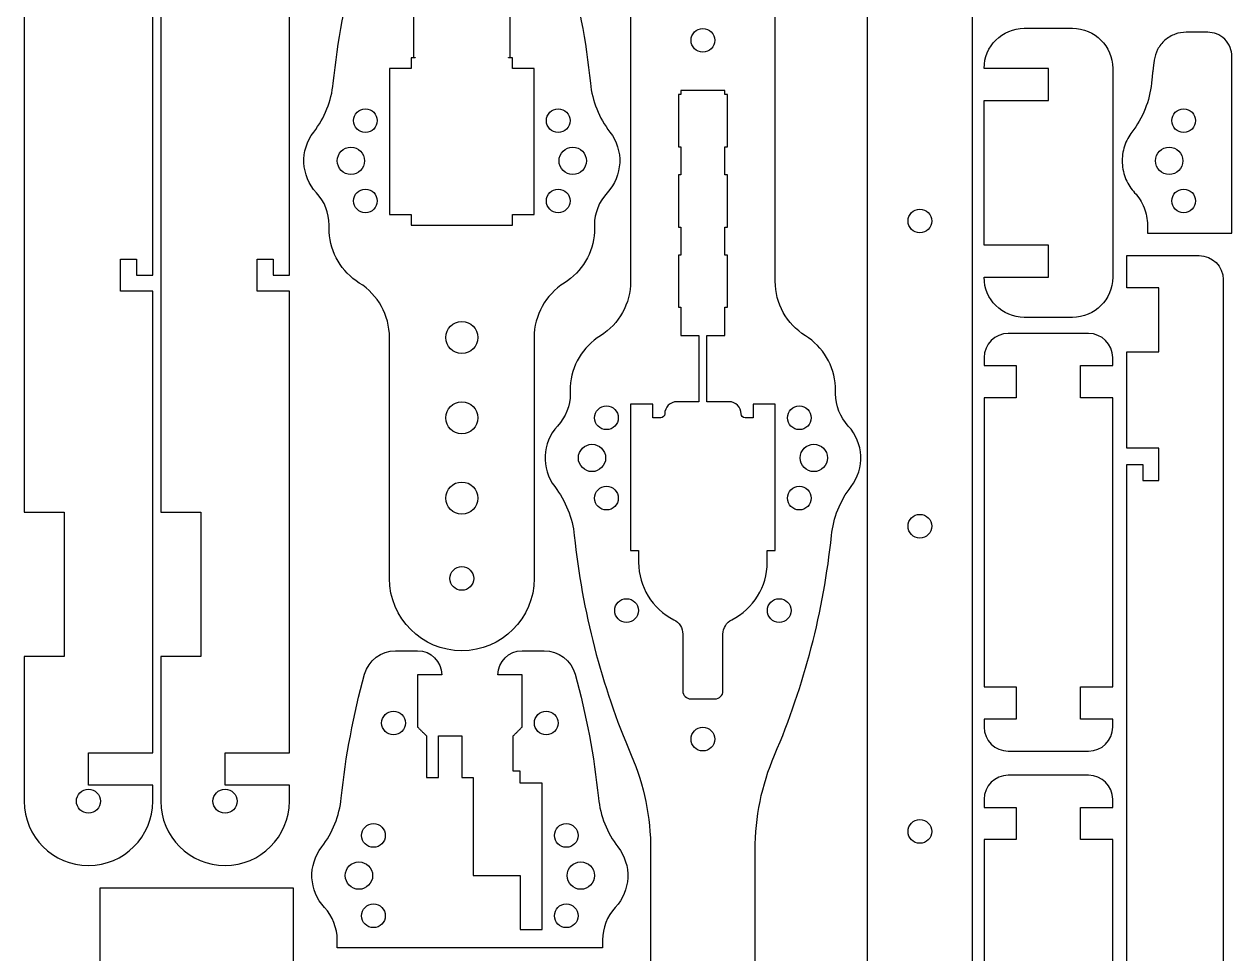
# Model space of a CAD drawing. Header units: millimetres. Extents: x 0 to 150, y -401 to 0.
# Drawn here: x 0 to 150.3, y -183.3 to -67.5 of the extents above; entities that cross this region are included whole.
import ezdxf

# ---------------------------------------------------------------- set-up
doc = ezdxf.new("R2010")
doc.units = ezdxf.units.MM
for name, color, linetype in [('path8798', 7, 'CONTINUOUS'), ('path8802', 7, 'CONTINUOUS'), ('path8806', 7, 'CONTINUOUS'), ('path8810', 7, 'CONTINUOUS'), ('path8814', 7, 'CONTINUOUS'), ('path8818', 7, 'CONTINUOUS'), ('path8822', 7, 'CONTINUOUS'), ('path8826', 7, 'CONTINUOUS'), ('path8830', 7, 'CONTINUOUS'), ('path8834', 7, 'CONTINUOUS'), ('path8846', 7, 'CONTINUOUS'), ('path8850', 7, 'CONTINUOUS'), ('path8854', 7, 'CONTINUOUS'), ('path8858', 7, 'CONTINUOUS'), ('path8862', 7, 'CONTINUOUS'), ('path8866', 7, 'CONTINUOUS'), ('path8870', 7, 'CONTINUOUS'), ('path8878', 7, 'CONTINUOUS'), ('path8898', 7, 'CONTINUOUS'), ('path8906', 7, 'CONTINUOUS'), ('path8910', 7, 'CONTINUOUS'), ('path8918', 7, 'CONTINUOUS'), ('path8922', 7, 'CONTINUOUS'), ('path8926', 7, 'CONTINUOUS'), ('path8958', 7, 'CONTINUOUS'), ('path8978', 7, 'CONTINUOUS'), ('path8986', 7, 'CONTINUOUS'), ('path9046', 7, 'CONTINUOUS'), ('path9050', 7, 'CONTINUOUS'), ('path9054', 7, 'CONTINUOUS'), ('path9058', 7, 'CONTINUOUS'), ('path9062', 7, 'CONTINUOUS'), ('path9066', 7, 'CONTINUOUS'), ('path9070', 7, 'CONTINUOUS'), ('path9074', 7, 'CONTINUOUS'), ('path9078', 7, 'CONTINUOUS'), ('path9134', 7, 'CONTINUOUS'), ('path9138', 7, 'CONTINUOUS'), ('path9142', 7, 'CONTINUOUS'), ('path9146', 7, 'CONTINUOUS'), ('path9250', 7, 'CONTINUOUS'), ('path9298', 7, 'CONTINUOUS'), ('path9302', 7, 'CONTINUOUS'), ('path9306', 7, 'CONTINUOUS'), ('path9310', 7, 'CONTINUOUS'), ('path9318', 7, 'CONTINUOUS'), ('path9334', 7, 'CONTINUOUS'), ('path9338', 7, 'CONTINUOUS'), ('path9342', 7, 'CONTINUOUS')]:
    doc.layers.add(name, color=color, linetype=linetype)

msp = doc.modelspace()

# ---------------------------------------------------------------- linework, layer by layer
at = {"layer": 'path8798'}
for points, degree in [([(48.5141, -56.55), (48.5141, -71.699)], 1), ([(60.5141, -71.699), (60.5141, -56.55)], 1), ([(38.5117, -74.8871), (39.0493, -69.6809), (40.0205, -64.5288), (41.4151, -59.4842)], 3), ([(67.6131, -59.4842), (69.0077, -64.5288), (69.9789, -69.6809), (70.5165, -74.8871)], 3), ([(48.7141, -71.75), (48.2141, -71.75)], 1), ([(48.2141, -71.75), (48.2141, -73.05)], 1), ([(48.5141, -71.699), (48.7141, -71.699)], 1), ([(48.7141, -71.699), (48.7141, -71.75)], 1), ([(60.3141, -71.75), (60.3141, -71.699)], 1), ([(60.3141, -71.699), (60.5141, -71.699)], 1), ([(60.8141, -71.75), (60.3141, -71.75)], 1), ([(60.8141, -73.05), (60.8141, -71.75)], 1), ([(48.2141, -73.05), (45.5141, -73.05)], 1), ([(45.5141, -73.05), (45.5141, -91.25)], 1), ([(63.5141, -73.05), (60.8141, -73.05)], 1), ([(63.5141, -91.25), (63.5141, -73.05)], 1), ([(36.0803, -80.9792), (37.4408, -79.2137), (38.2828, -77.1042), (38.5117, -74.8871)], 3), ([(70.5165, -74.8871), (70.7454, -77.1042), (71.5874, -79.2137), (72.9479, -80.9792)], 3), ([(36.4192, -88.522), (34.4817, -86.4269), (34.3385, -83.2396), (36.0803, -80.9792)], 3), ([(72.9479, -80.9792), (74.6897, -83.2396), (74.5465, -86.4269), (72.609, -88.522)], 3), ([(38.0141, -92.55), (38.0027, -91.0556), (37.434, -89.6192), (36.4192, -88.522)], 3), ([(72.609, -88.522), (71.5942, -89.6192), (71.0255, -91.0556), (71.0141, -92.55)], 3), ([(45.5141, -91.25), (48.2141, -91.25)], 1), ([(48.2141, -91.25), (48.2141, -92.55)], 1), ([(60.8141, -92.55), (60.8141, -91.25)], 1), ([(60.8141, -91.25), (63.5141, -91.25)], 1), ([(38.0141, -93.4241), (38.0141, -92.55)], 1), ([(48.2141, -92.55), (60.8141, -92.55)], 1), ([(71.0141, -92.55), (71.0141, -93.4241)], 1), ([(41.7581, -99.7685), (39.5527, -98.3883), (38.1562, -96.0219), (38.0141, -93.4241)], 3), ([(71.0141, -93.4241), (70.872, -96.0219), (69.4755, -98.3883), (67.2701, -99.7685)], 3), ([(45.5141, -106.55), (45.5141, -103.793), (44.0949, -101.231), (41.7581, -99.7685)], 3), ([(67.2701, -99.7685), (64.9333, -101.231), (63.5141, -103.793), (63.5141, -106.55)], 3), ([(45.5141, -136.55), (45.5141, -106.55)], 1), ([(63.5141, -106.55), (63.5141, -136.55)], 1), ([(54.5141, -145.55), (49.5436, -145.55), (45.5141, -141.521), (45.5141, -136.55)], 3), ([(63.5141, -136.55), (63.5141, -141.521), (59.4847, -145.55), (54.5141, -145.55)], 3)]:
    msp.add_open_spline(points, degree=degree, dxfattribs=at)
at = {"layer": 'path8802'}
for points in [[(52.5141, -126.55), (52.5141, -125.445), (53.4095, -124.55), (54.5141, -124.55)], [(54.5141, -124.55), (55.6187, -124.55), (56.5141, -125.445), (56.5141, -126.55)], [(54.5141, -128.55), (53.4095, -128.55), (52.5141, -127.655), (52.5141, -126.55)], [(56.5141, -126.55), (56.5141, -127.655), (55.6187, -128.55), (54.5141, -128.55)]]:
    msp.add_open_spline(points, degree=3, dxfattribs=at)
at = {"layer": 'path8806'}
for points in [[(52.5141, -106.55), (52.5141, -105.445), (53.4095, -104.55), (54.5141, -104.55)], [(54.5141, -104.55), (55.6187, -104.55), (56.5141, -105.445), (56.5141, -106.55)], [(54.5141, -108.55), (53.4095, -108.55), (52.5141, -107.655), (52.5141, -106.55)], [(56.5141, -106.55), (56.5141, -107.655), (55.6187, -108.55), (54.5141, -108.55)]]:
    msp.add_open_spline(points, degree=3, dxfattribs=at)
at = {"layer": 'path8810'}
for points in [[(52.5141, -116.55), (52.5141, -115.445), (53.4095, -114.55), (54.5141, -114.55)], [(54.5141, -114.55), (55.6187, -114.55), (56.5141, -115.445), (56.5141, -116.55)], [(54.5141, -118.55), (53.4095, -118.55), (52.5141, -117.655), (52.5141, -116.55)], [(56.5141, -116.55), (56.5141, -117.655), (55.6187, -118.55), (54.5141, -118.55)]]:
    msp.add_open_spline(points, degree=3, dxfattribs=at)
at = {"layer": 'path8814'}
for points in [[(39.0141, -84.55), (39.0141, -83.6111), (39.7752, -82.85), (40.7141, -82.85)], [(40.7141, -82.85), (41.653, -82.85), (42.4141, -83.6111), (42.4141, -84.55)], [(40.7141, -86.25), (39.7752, -86.25), (39.0141, -85.4889), (39.0141, -84.55)], [(42.4141, -84.55), (42.4141, -85.4889), (41.653, -86.25), (40.7141, -86.25)]]:
    msp.add_open_spline(points, degree=3, dxfattribs=at)
at = {"layer": 'path8818'}
for points in [[(66.6141, -84.55), (66.6141, -83.6111), (67.3752, -82.85), (68.3141, -82.85)], [(68.3141, -82.85), (69.253, -82.85), (70.0141, -83.6111), (70.0141, -84.55)], [(68.3141, -86.25), (67.3752, -86.25), (66.6141, -85.4889), (66.6141, -84.55)], [(70.0141, -84.55), (70.0141, -85.4889), (69.253, -86.25), (68.3141, -86.25)]]:
    msp.add_open_spline(points, degree=3, dxfattribs=at)
at = {"layer": 'path8822'}
for points in [[(41.0391, -79.55), (41.0391, -78.7354), (41.6995, -78.075), (42.5141, -78.075)], [(42.5141, -78.075), (43.3287, -78.075), (43.9891, -78.7354), (43.9891, -79.55)], [(42.5141, -81.025), (41.6995, -81.025), (41.0391, -80.3646), (41.0391, -79.55)], [(43.9891, -79.55), (43.9891, -80.3646), (43.3287, -81.025), (42.5141, -81.025)]]:
    msp.add_open_spline(points, degree=3, dxfattribs=at)
at = {"layer": 'path8826'}
for points in [[(65.0391, -79.55), (65.0391, -78.7354), (65.6995, -78.075), (66.5141, -78.075)], [(66.5141, -78.075), (67.3287, -78.075), (67.9891, -78.7354), (67.9891, -79.55)], [(66.5141, -81.025), (65.6995, -81.025), (65.0391, -80.3646), (65.0391, -79.55)], [(67.9891, -79.55), (67.9891, -80.3646), (67.3287, -81.025), (66.5141, -81.025)]]:
    msp.add_open_spline(points, degree=3, dxfattribs=at)
at = {"layer": 'path8830'}
for points in [[(53.0391, -136.55), (53.0391, -135.735), (53.6995, -135.075), (54.5141, -135.075)], [(54.5141, -135.075), (55.3287, -135.075), (55.9891, -135.735), (55.9891, -136.55)], [(54.5141, -138.025), (53.6995, -138.025), (53.0391, -137.365), (53.0391, -136.55)], [(55.9891, -136.55), (55.9891, -137.365), (55.3287, -138.025), (54.5141, -138.025)]]:
    msp.add_open_spline(points, degree=3, dxfattribs=at)
at = {"layer": 'path8834'}
for points in [[(65.0391, -89.55), (65.0391, -88.7354), (65.6995, -88.075), (66.5141, -88.075)], [(66.5141, -88.075), (67.3287, -88.075), (67.9891, -88.7354), (67.9891, -89.55)], [(66.5141, -91.025), (65.6995, -91.025), (65.0391, -90.3646), (65.0391, -89.55)], [(67.9891, -89.55), (67.9891, -90.3646), (67.3287, -91.025), (66.5141, -91.025)]]:
    msp.add_open_spline(points, degree=3, dxfattribs=at)
at = {"layer": 'path8846'}
for points in [[(41.0391, -89.55), (41.0391, -88.7354), (41.6995, -88.075), (42.5141, -88.075)], [(42.5141, -88.075), (43.3287, -88.075), (43.9891, -88.7354), (43.9891, -89.55)], [(42.5141, -91.025), (41.6995, -91.025), (41.0391, -90.3646), (41.0391, -89.55)], [(43.9891, -89.55), (43.9891, -90.3646), (43.3287, -91.025), (42.5141, -91.025)]]:
    msp.add_open_spline(points, degree=3, dxfattribs=at)
at = {"layer": 'path8850'}
for points, degree in [([(75.5141, -11.55), (75.5141, -99.55)], 1), ([(93.5141, -99.55), (93.5141, -11.55)], 1), ([(75.5141, -99.55), (75.5141, -102.307), (74.0949, -104.869), (71.7581, -106.332)], 3), ([(97.2701, -106.332), (94.9333, -104.869), (93.5141, -102.307), (93.5141, -99.55)], 3), ([(71.7581, -106.332), (69.5527, -107.712), (68.1562, -110.078), (68.0141, -112.676)], 3), ([(101.014, -112.676), (100.872, -110.078), (99.4755, -107.712), (97.2701, -106.332)], 3), ([(68.0141, -112.676), (68.0141, -113.55)], 1), ([(101.014, -113.55), (101.014, -112.676)], 1), ([(68.0141, -113.55), (68.0027, -115.044), (67.434, -116.481), (66.4192, -117.578)], 3), ([(102.609, -117.578), (101.594, -116.481), (101.026, -115.044), (101.014, -113.55)], 3), ([(66.4192, -117.578), (64.4817, -119.673), (64.3385, -122.86), (66.0803, -125.121)], 3), ([(102.948, -125.121), (104.69, -122.86), (104.547, -119.673), (102.609, -117.578)], 3), ([(66.0803, -125.121), (67.4408, -126.886), (68.2828, -128.996), (68.5117, -131.213)], 3), ([(100.517, -131.213), (100.745, -128.996), (101.587, -126.886), (102.948, -125.121)], 3), ([(68.5117, -131.213), (69.4842, -140.63), (71.8725, -149.846), (75.5961, -158.55)], 3), ([(93.4321, -158.55), (97.1557, -149.846), (99.544, -140.63), (100.517, -131.213)], 3), ([(75.5961, -158.55), (77.1915, -162.279), (78.0141, -166.293), (78.0141, -170.35)], 3), ([(91.0141, -170.35), (91.0141, -166.293), (91.8367, -162.279), (93.4321, -158.55)], 3), ([(78.0141, -170.35), (78.0141, -396.075)], 1), ([(91.0141, -396.075), (91.0141, -170.35)], 1)]:
    msp.add_open_spline(points, degree=degree, dxfattribs=at)
at = {"layer": 'path8854'}
for points, degree in [([(81.7641, -76.305), (81.4641, -76.305)], 1), ([(81.4641, -76.305), (81.4641, -82.795)], 1), ([(87.2641, -75.795), (81.7641, -75.795)], 1), ([(81.7641, -75.795), (81.7641, -76.305)], 1), ([(87.2641, -76.295), (87.2641, -75.795)], 1), ([(87.5641, -76.295), (87.2641, -76.295)], 1), ([(87.5641, -82.795), (87.5641, -76.295)], 1), ([(81.4641, -82.795), (81.7641, -82.795)], 1), ([(81.7641, -82.795), (81.7641, -85.795)], 1), ([(87.2641, -85.795), (87.2641, -82.795)], 1), ([(87.2641, -82.795), (87.5641, -82.795)], 1), ([(81.7641, -86.305), (81.4641, -86.305)], 1), ([(81.4641, -86.305), (81.4641, -92.795)], 1), ([(81.7641, -85.795), (81.7641, -86.295)], 1), ([(81.7641, -86.295), (81.7641, -86.305)], 1), ([(87.2641, -86.295), (87.2641, -85.795)], 1), ([(87.5641, -86.295), (87.2641, -86.295)], 1), ([(87.5641, -92.795), (87.5641, -86.295)], 1), ([(81.4641, -92.795), (81.7641, -92.795)], 1), ([(81.7641, -92.795), (81.7641, -95.795)], 1), ([(87.2641, -95.795), (87.2641, -92.795)], 1), ([(87.2641, -92.795), (87.5641, -92.795)], 1), ([(81.7641, -95.795), (81.7641, -96.295)], 1), ([(87.2641, -96.295), (87.2641, -95.795)], 1), ([(81.7641, -96.305), (81.4641, -96.305)], 1), ([(81.4641, -96.305), (81.4641, -102.795)], 1), ([(81.7641, -96.295), (81.7641, -96.305)], 1), ([(87.5641, -96.295), (87.2641, -96.295)], 1), ([(87.5641, -102.795), (87.5641, -96.295)], 1), ([(81.4641, -102.795), (81.7641, -102.795)], 1), ([(81.7641, -102.795), (81.7641, -106.295)], 1), ([(87.2641, -106.295), (87.2641, -102.795)], 1), ([(87.2641, -102.795), (87.5641, -102.795)], 1), ([(81.7641, -106.295), (84.0141, -106.295)], 1), ([(84.0141, -106.295), (84.0141, -114.55)], 1), ([(85.0141, -114.55), (85.0141, -106.295)], 1), ([(85.0141, -106.295), (87.2641, -106.295)], 1), ([(78.2641, -114.85), (75.5141, -114.85)], 1), ([(75.5141, -114.85), (75.5141, -133.05)], 1), ([(78.2641, -116.55), (78.2641, -114.85)], 1), ([(81.2641, -114.55), (80.4357, -114.55), (79.7641, -115.222), (79.7641, -116.05)], 3), ([(84.0141, -114.55), (81.2641, -114.55)], 1), ([(87.7641, -114.55), (85.0141, -114.55)], 1), ([(89.2641, -116.05), (89.2641, -115.222), (88.5925, -114.55), (87.7641, -114.55)], 3), ([(93.5141, -114.85), (90.7641, -114.85)], 1), ([(90.7641, -114.85), (90.7641, -116.55)], 1), ([(93.5141, -133.05), (93.5141, -114.85)], 1), ([(79.2641, -116.55), (78.2641, -116.55)], 1), ([(79.7641, -116.05), (79.7641, -116.326), (79.5403, -116.55), (79.2641, -116.55)], 3), ([(89.7641, -116.55), (89.488, -116.55), (89.2641, -116.326), (89.2641, -116.05)], 3), ([(90.7641, -116.55), (89.7641, -116.55)], 1), ([(75.5141, -133.05), (76.5141, -133.05)], 1), ([(76.5141, -133.05), (76.5141, -134.55)], 1), ([(92.5141, -134.55), (92.5141, -133.05)], 1), ([(92.5141, -133.05), (93.5141, -133.05)], 1), ([(76.5141, -134.55), (76.5141, -137.571), (78.2161, -140.335), (80.9141, -141.694)], 3), ([(88.1141, -141.694), (90.8121, -140.335), (92.5141, -137.571), (92.5141, -134.55)], 3), ([(80.9141, -141.694), (81.5886, -142.034), (82.0141, -142.725), (82.0141, -143.48)], 3), ([(87.0141, -143.48), (87.0141, -142.725), (87.4396, -142.034), (88.1141, -141.694)], 3), ([(82.0141, -143.48), (82.0141, -150.55)], 1), ([(87.0141, -150.55), (87.0141, -143.48)], 1), ([(82.0141, -150.55), (82.0141, -151.102), (82.4618, -151.55), (83.0141, -151.55)], 3), ([(83.0141, -151.55), (86.0141, -151.55)], 1), ([(86.0141, -151.55), (86.5664, -151.55), (87.0141, -151.102), (87.0141, -150.55)], 3)]:
    msp.add_open_spline(points, degree=degree, dxfattribs=at)
at = {"layer": 'path8858'}
for points in [[(69.0141, -121.55), (69.0141, -120.611), (69.7752, -119.85), (70.7141, -119.85)], [(70.7141, -119.85), (71.653, -119.85), (72.4141, -120.611), (72.4141, -121.55)], [(70.7141, -123.25), (69.7752, -123.25), (69.0141, -122.489), (69.0141, -121.55)], [(72.4141, -121.55), (72.4141, -122.489), (71.653, -123.25), (70.7141, -123.25)]]:
    msp.add_open_spline(points, degree=3, dxfattribs=at)
at = {"layer": 'path8862'}
for points in [[(96.6141, -121.55), (96.6141, -120.611), (97.3752, -119.85), (98.3141, -119.85)], [(98.3141, -119.85), (99.253, -119.85), (100.014, -120.611), (100.014, -121.55)], [(98.3141, -123.25), (97.3752, -123.25), (96.6141, -122.489), (96.6141, -121.55)], [(100.014, -121.55), (100.014, -122.489), (99.253, -123.25), (98.3141, -123.25)]]:
    msp.add_open_spline(points, degree=3, dxfattribs=at)
at = {"layer": 'path8866'}
for points in [[(71.0391, -126.55), (71.0391, -125.735), (71.6995, -125.075), (72.5141, -125.075)], [(72.5141, -125.075), (73.3287, -125.075), (73.9891, -125.735), (73.9891, -126.55)], [(72.5141, -128.025), (71.6995, -128.025), (71.0391, -127.365), (71.0391, -126.55)], [(73.9891, -126.55), (73.9891, -127.365), (73.3287, -128.025), (72.5141, -128.025)]]:
    msp.add_open_spline(points, degree=3, dxfattribs=at)
at = {"layer": 'path8870'}
for points in [[(95.0391, -126.55), (95.0391, -125.735), (95.6995, -125.075), (96.5141, -125.075)], [(96.5141, -125.075), (97.3287, -125.075), (97.9891, -125.735), (97.9891, -126.55)], [(96.5141, -128.025), (95.6995, -128.025), (95.0391, -127.365), (95.0391, -126.55)], [(97.9891, -126.55), (97.9891, -127.365), (97.3287, -128.025), (96.5141, -128.025)]]:
    msp.add_open_spline(points, degree=3, dxfattribs=at)
at = {"layer": 'path8878'}
for points in [[(83.0391, -156.55), (83.0391, -155.735), (83.6995, -155.075), (84.5141, -155.075)], [(84.5141, -155.075), (85.3287, -155.075), (85.9891, -155.735), (85.9891, -156.55)], [(84.5141, -158.025), (83.6995, -158.025), (83.0391, -157.365), (83.0391, -156.55)], [(85.9891, -156.55), (85.9891, -157.365), (85.3287, -158.025), (84.5141, -158.025)]]:
    msp.add_open_spline(points, degree=3, dxfattribs=at)
at = {"layer": 'path8898'}
for points in [[(83.0391, -69.55), (83.0391, -68.735), (83.6995, -68.075), (84.5141, -68.075)], [(84.5141, -68.075), (85.3287, -68.075), (85.9891, -68.735), (85.9891, -69.55)], [(84.5141, -71.025), (83.6995, -71.025), (83.0391, -70.365), (83.0391, -69.55)], [(85.9891, -69.55), (85.9891, -70.365), (85.3287, -71.025), (84.5141, -71.025)]]:
    msp.add_open_spline(points, degree=3, dxfattribs=at)
at = {"layer": 'path8906'}
for points in [[(73.5391, -140.55), (73.5391, -139.735), (74.1995, -139.075), (75.0141, -139.075)], [(75.0141, -139.075), (75.8287, -139.075), (76.4891, -139.735), (76.4891, -140.55)], [(75.0141, -142.025), (74.1995, -142.025), (73.5391, -141.365), (73.5391, -140.55)], [(76.4891, -140.55), (76.4891, -141.365), (75.8287, -142.025), (75.0141, -142.025)]]:
    msp.add_open_spline(points, degree=3, dxfattribs=at)
at = {"layer": 'path8910'}
for points in [[(95.0391, -116.55), (95.0391, -115.735), (95.6995, -115.075), (96.5141, -115.075)], [(96.5141, -115.075), (97.3287, -115.075), (97.9891, -115.735), (97.9891, -116.55)], [(96.5141, -118.025), (95.6995, -118.025), (95.0391, -117.365), (95.0391, -116.55)], [(97.9891, -116.55), (97.9891, -117.365), (97.3287, -118.025), (96.5141, -118.025)]]:
    msp.add_open_spline(points, degree=3, dxfattribs=at)
at = {"layer": 'path8918'}
for points in [[(92.5391, -140.55), (92.5391, -139.735), (93.1995, -139.075), (94.0141, -139.075)], [(94.0141, -139.075), (94.8287, -139.075), (95.4891, -139.735), (95.4891, -140.55)], [(94.0141, -142.025), (93.1995, -142.025), (92.5391, -141.365), (92.5391, -140.55)], [(95.4891, -140.55), (95.4891, -141.365), (94.8287, -142.025), (94.0141, -142.025)]]:
    msp.add_open_spline(points, degree=3, dxfattribs=at)
at = {"layer": 'path8922'}
for points in [[(71.0391, -116.55), (71.0391, -115.735), (71.6995, -115.075), (72.5141, -115.075)], [(72.5141, -115.075), (73.3287, -115.075), (73.9891, -115.735), (73.9891, -116.55)], [(72.5141, -118.025), (71.6995, -118.025), (71.0391, -117.365), (71.0391, -116.55)], [(73.9891, -116.55), (73.9891, -117.365), (73.3287, -118.025), (72.5141, -118.025)]]:
    msp.add_open_spline(points, degree=3, dxfattribs=at)
at = {"layer": 'path8926'}
for points in [[(105.014, -230.25), (105.014, -34.49)], [(118.014, -34.49), (118.014, -230.25)]]:
    msp.add_open_spline(points, degree=1, dxfattribs=at)
at = {"layer": 'path8958'}
for points in [[(110.039, -92.05), (110.039, -91.235), (110.699, -90.575), (111.514, -90.575)], [(111.514, -90.575), (112.329, -90.575), (112.989, -91.235), (112.989, -92.05)], [(111.514, -93.525), (110.699, -93.525), (110.039, -92.865), (110.039, -92.05)], [(112.989, -92.05), (112.989, -92.865), (112.329, -93.525), (111.514, -93.525)]]:
    msp.add_open_spline(points, degree=3, dxfattribs=at)
at = {"layer": 'path8978'}
for points in [[(110.039, -168.05), (110.039, -167.235), (110.699, -166.575), (111.514, -166.575)], [(111.514, -166.575), (112.329, -166.575), (112.989, -167.235), (112.989, -168.05)], [(111.514, -169.525), (110.699, -169.525), (110.039, -168.865), (110.039, -168.05)], [(112.989, -168.05), (112.989, -168.865), (112.329, -169.525), (111.514, -169.525)]]:
    msp.add_open_spline(points, degree=3, dxfattribs=at)
at = {"layer": 'path8986'}
for points in [[(110.039, -130.05), (110.039, -129.235), (110.699, -128.575), (111.514, -128.575)], [(111.514, -128.575), (112.329, -128.575), (112.989, -129.235), (112.989, -130.05)], [(111.514, -131.525), (110.699, -131.525), (110.039, -130.865), (110.039, -130.05)], [(112.989, -130.05), (112.989, -130.865), (112.329, -131.525), (111.514, -131.525)]]:
    msp.add_open_spline(points, degree=3, dxfattribs=at)
at = {"layer": 'path9046'}
for points, degree in [([(42.4151, -148.484), (42.8943, -146.751), (44.4718, -145.55), (46.2705, -145.55)], 3), ([(46.2705, -145.55), (49.0141, -145.55)], 1), ([(49.0141, -145.55), (50.671, -145.55), (52.0141, -146.893), (52.0141, -148.55)], 3), ([(59.0141, -148.55), (59.0141, -146.893), (60.3573, -145.55), (62.0141, -145.55)], 3), ([(62.0141, -145.55), (64.7577, -145.55)], 1), ([(64.7577, -145.55), (66.5564, -145.55), (68.1339, -146.751), (68.6131, -148.484)], 3), ([(39.5117, -163.887), (40.0493, -158.681), (41.0205, -153.529), (42.4151, -148.484)], 3), ([(52.0141, -148.55), (49.0141, -148.55)], 1), ([(49.0141, -148.55), (49.0141, -155.05)], 1), ([(62.0141, -148.55), (59.0141, -148.55)], 1), ([(62.0141, -155.05), (62.0141, -148.55)], 1), ([(68.6131, -148.484), (70.0077, -153.529), (70.9789, -158.681), (71.5165, -163.887)], 3), ([(49.0141, -155.05), (50.1141, -156.15)], 1), ([(50.1141, -156.15), (50.1141, -161.35)], 1), ([(51.6141, -161.35), (51.6141, -156.15)], 1), ([(51.6141, -156.15), (54.5141, -156.15)], 1), ([(54.5141, -156.15), (54.5141, -161.35)], 1), ([(60.9141, -156.15), (62.0141, -155.05)], 1), ([(60.9141, -160.55), (60.9141, -156.15)], 1), ([(61.7641, -160.55), (60.9141, -160.55)], 1), ([(61.7641, -162.05), (61.7641, -160.55)], 1), ([(50.1141, -161.35), (51.6141, -161.35)], 1), ([(54.5141, -161.35), (55.9141, -161.35)], 1), ([(55.9141, -161.35), (55.9141, -173.55)], 1), ([(64.5141, -162.05), (61.7641, -162.05)], 1), ([(64.5141, -180.25), (64.5141, -162.05)], 1), ([(37.0803, -169.979), (38.4408, -168.214), (39.2828, -166.104), (39.5117, -163.887)], 3), ([(71.5165, -163.887), (71.7454, -166.104), (72.5874, -168.214), (73.9479, -169.979)], 3), ([(37.4192, -177.522), (35.4817, -175.427), (35.3385, -172.24), (37.0803, -169.979)], 3), ([(73.9479, -169.979), (75.6897, -172.24), (75.5465, -175.427), (73.609, -177.522)], 3), ([(55.9141, -173.55), (61.7641, -173.55)], 1), ([(61.7641, -173.55), (61.7641, -180.25)], 1), ([(39.0141, -181.55), (39.0027, -180.056), (38.434, -178.619), (37.4192, -177.522)], 3), ([(73.609, -177.522), (72.5942, -178.619), (72.0255, -180.056), (72.0141, -181.55)], 3), ([(61.7641, -180.25), (64.5141, -180.25)], 1), ([(39.0141, -182.55), (39.0141, -181.55)], 1), ([(72.0141, -181.55), (72.0141, -182.55)], 1), ([(72.0141, -182.55), (39.0141, -182.55)], 1)]:
    msp.add_open_spline(points, degree=degree, dxfattribs=at)
at = {"layer": 'path9050'}
for points in [[(67.6141, -173.55), (67.6141, -172.611), (68.3752, -171.85), (69.3141, -171.85)], [(69.3141, -171.85), (70.253, -171.85), (71.0141, -172.611), (71.0141, -173.55)], [(69.3141, -175.25), (68.3752, -175.25), (67.6141, -174.489), (67.6141, -173.55)], [(71.0141, -173.55), (71.0141, -174.489), (70.253, -175.25), (69.3141, -175.25)]]:
    msp.add_open_spline(points, degree=3, dxfattribs=at)
at = {"layer": 'path9054'}
for points in [[(40.0141, -173.55), (40.0141, -172.611), (40.7752, -171.85), (41.7141, -171.85)], [(41.7141, -171.85), (42.653, -171.85), (43.4141, -172.611), (43.4141, -173.55)], [(41.7141, -175.25), (40.7752, -175.25), (40.0141, -174.489), (40.0141, -173.55)], [(43.4141, -173.55), (43.4141, -174.489), (42.653, -175.25), (41.7141, -175.25)]]:
    msp.add_open_spline(points, degree=3, dxfattribs=at)
at = {"layer": 'path9058'}
for points in [[(42.0391, -178.55), (42.0391, -177.735), (42.6995, -177.075), (43.5141, -177.075)], [(43.5141, -177.075), (44.3287, -177.075), (44.9891, -177.735), (44.9891, -178.55)], [(43.5141, -180.025), (42.6995, -180.025), (42.0391, -179.365), (42.0391, -178.55)], [(44.9891, -178.55), (44.9891, -179.365), (44.3287, -180.025), (43.5141, -180.025)]]:
    msp.add_open_spline(points, degree=3, dxfattribs=at)
at = {"layer": 'path9062'}
for points in [[(66.0391, -168.55), (66.0391, -167.735), (66.6995, -167.075), (67.5141, -167.075)], [(67.5141, -167.075), (68.3287, -167.075), (68.9891, -167.735), (68.9891, -168.55)], [(67.5141, -170.025), (66.6995, -170.025), (66.0391, -169.365), (66.0391, -168.55)], [(68.9891, -168.55), (68.9891, -169.365), (68.3287, -170.025), (67.5141, -170.025)]]:
    msp.add_open_spline(points, degree=3, dxfattribs=at)
at = {"layer": 'path9066'}
for points in [[(42.0391, -168.55), (42.0391, -167.735), (42.6995, -167.075), (43.5141, -167.075)], [(43.5141, -167.075), (44.3287, -167.075), (44.9891, -167.735), (44.9891, -168.55)], [(43.5141, -170.025), (42.6995, -170.025), (42.0391, -169.365), (42.0391, -168.55)], [(44.9891, -168.55), (44.9891, -169.365), (44.3287, -170.025), (43.5141, -170.025)]]:
    msp.add_open_spline(points, degree=3, dxfattribs=at)
at = {"layer": 'path9070'}
for points in [[(63.5391, -154.55), (63.5391, -153.735), (64.1995, -153.075), (65.0141, -153.075)], [(65.0141, -153.075), (65.8287, -153.075), (66.4891, -153.735), (66.4891, -154.55)], [(65.0141, -156.025), (64.1995, -156.025), (63.5391, -155.365), (63.5391, -154.55)], [(66.4891, -154.55), (66.4891, -155.365), (65.8287, -156.025), (65.0141, -156.025)]]:
    msp.add_open_spline(points, degree=3, dxfattribs=at)
at = {"layer": 'path9074'}
for points in [[(66.0391, -178.55), (66.0391, -177.735), (66.6995, -177.075), (67.5141, -177.075)], [(67.5141, -177.075), (68.3287, -177.075), (68.9891, -177.735), (68.9891, -178.55)], [(67.5141, -180.025), (66.6995, -180.025), (66.0391, -179.365), (66.0391, -178.55)], [(68.9891, -178.55), (68.9891, -179.365), (68.3287, -180.025), (67.5141, -180.025)]]:
    msp.add_open_spline(points, degree=3, dxfattribs=at)
at = {"layer": 'path9078'}
for points in [[(44.5391, -154.55), (44.5391, -153.735), (45.1995, -153.075), (46.0141, -153.075)], [(46.0141, -153.075), (46.8287, -153.075), (47.4891, -153.735), (47.4891, -154.55)], [(46.0141, -156.025), (45.1995, -156.025), (44.5391, -155.365), (44.5391, -154.55)], [(47.4891, -154.55), (47.4891, -155.365), (46.8287, -156.025), (46.0141, -156.025)]]:
    msp.add_open_spline(points, degree=3, dxfattribs=at)
at = {"layer": 'path9134'}
for points, degree in [([(143.281, -68.7888), (142.826, -68.9528), (142.386, -69.2087), (142.009, -69.539)], 3), ([(144.642, -68.55), (144.204, -68.5496), (143.736, -68.6237), (143.281, -68.7888)], 3), ([(147.339, -68.55), (144.642, -68.55)], 1), ([(148.443, -68.7606), (148.074, -68.6139), (147.692, -68.5496), (147.339, -68.55)], 3), ([(149.46, -69.4287), (149.168, -69.1351), (148.813, -68.9061), (148.443, -68.7606)], 3), ([(142.009, -69.539), (141.631, -69.8684), (141.319, -70.2705), (141.096, -70.6995)], 3), ([(150.128, -70.4457), (149.983, -70.0763), (149.754, -69.7213), (149.46, -69.4287)], 3), ([(150.339, -71.55), (150.339, -71.1969), (150.275, -70.8154), (150.128, -70.4457)], 3), ([(140.678, -72.0171), (140.485, -73.4495), (140.337, -74.8871)], 2), ([(141.096, -70.6995), (140.872, -71.1287), (140.736, -71.5824), (140.678, -72.0171)], 3), ([(150.339, -93.55), (150.339, -71.55)], 1), ([(140.337, -74.8871), (140.225, -75.9745), (139.959, -77.0675), (139.545, -78.1025)], 3), ([(139.545, -78.1025), (139.133, -79.1379), (138.573, -80.1137), (137.905, -80.9792)], 3), ([(137.905, -80.9792), (137.521, -81.4768), (137.195, -82.07), (136.981, -82.7267)], 3), ([(136.981, -82.7267), (136.765, -83.3822), (136.662, -84.0996), (136.695, -84.8126)], 3), ([(136.695, -84.8126), (136.726, -85.5257), (136.893, -86.231), (137.166, -86.8645)], 3), ([(137.166, -86.8645), (137.439, -87.4992), (137.817, -88.0608), (138.244, -88.522)], 3), ([(138.244, -88.522), (138.735, -89.0513), (139.144, -89.6916), (139.418, -90.387)], 3), ([(139.418, -90.387), (139.694, -91.0818), (139.835, -91.8281), (139.839, -92.55)], 3), ([(139.839, -92.55), (139.839, -93.55)], 1), ([(139.839, -93.55), (150.339, -93.55)], 1)]:
    msp.add_open_spline(points, degree=degree, dxfattribs=at)
at = {"layer": 'path9138'}
for points in [[(140.839, -84.55), (140.839, -83.6111), (141.6, -82.85), (142.539, -82.85)], [(142.539, -82.85), (143.478, -82.85), (144.239, -83.6111), (144.239, -84.55)], [(142.539, -86.25), (141.6, -86.25), (140.839, -85.4889), (140.839, -84.55)], [(144.239, -84.55), (144.239, -85.4889), (143.478, -86.25), (142.539, -86.25)]]:
    msp.add_open_spline(points, degree=3, dxfattribs=at)
at = {"layer": 'path9142'}
for points in [[(142.864, -79.55), (142.864, -78.7354), (143.524, -78.075), (144.339, -78.075)], [(144.339, -78.075), (145.154, -78.075), (145.814, -78.7354), (145.814, -79.55)], [(144.339, -81.025), (143.524, -81.025), (142.864, -80.3646), (142.864, -79.55)], [(145.814, -79.55), (145.814, -80.3646), (145.154, -81.025), (144.339, -81.025)]]:
    msp.add_open_spline(points, degree=3, dxfattribs=at)
at = {"layer": 'path9146'}
for points in [[(142.864, -89.55), (142.864, -88.7354), (143.524, -88.075), (144.339, -88.075)], [(144.339, -88.075), (145.154, -88.075), (145.814, -88.7354), (145.814, -89.55)], [(144.339, -91.025), (143.524, -91.025), (142.864, -90.3646), (142.864, -89.55)], [(145.814, -89.55), (145.814, -90.3646), (145.154, -91.025), (144.339, -91.025)]]:
    msp.add_open_spline(points, degree=3, dxfattribs=at)
at = {"layer": 'path9250'}
for points in [[(9.5141, -185.55), (9.5141, -175.05)], [(9.5141, -175.05), (33.5141, -175.05)], [(33.5141, -175.05), (33.5141, -185.55)]]:
    msp.add_open_spline(points, degree=1, dxfattribs=at)
at = {"layer": 'path9298'}
for points, degree in [([(16.05, -98.782), (16.05, -45.2821)], 1), ([(0.05, -47.4256), (0.05, -128.282)], 1), ([(12.05, -100.782), (12.05, -96.782)], 1), ([(12.05, -96.782), (14.05, -96.782)], 1), ([(14.05, -96.782), (14.05, -98.782)], 1), ([(14.05, -98.782), (16.05, -98.782)], 1), ([(16.05, -100.782), (12.05, -100.782)], 1), ([(16.05, -158.282), (16.05, -100.782)], 1), ([(0.05, -128.282), (5.05, -128.282)], 1), ([(5.05, -128.282), (5.05, -146.282)], 1), ([(5.05, -146.282), (0.05, -146.282)], 1), ([(0.05, -146.282), (0.05, -164.282)], 1), ([(8.05, -162.282), (8.05, -158.282)], 1), ([(8.05, -158.282), (16.05, -158.282)], 1), ([(16.05, -162.282), (8.05, -162.282)], 1), ([(16.05, -164.282), (16.05, -162.282)], 1), ([(0.05, -164.282), (0.05, -168.7), (3.6317, -172.282), (8.05, -172.282)], 3), ([(8.05, -172.282), (12.4683, -172.282), (16.05, -168.7), (16.05, -164.282)], 3)]:
    msp.add_open_spline(points, degree=degree, dxfattribs=at)
at = {"layer": 'path9302'}
for points in [[(6.55, -164.282), (6.55, -163.454), (7.2216, -162.782), (8.05, -162.782)], [(8.05, -162.782), (8.8784, -162.782), (9.55, -163.454), (9.55, -164.282)], [(8.05, -165.782), (7.2216, -165.782), (6.55, -165.111), (6.55, -164.282)], [(9.55, -164.282), (9.55, -165.111), (8.8784, -165.782), (8.05, -165.782)]]:
    msp.add_open_spline(points, degree=3, dxfattribs=at)
at = {"layer": 'path9306'}
for points, degree in [([(33.05, -98.782), (33.05, -45.2821)], 1), ([(17.05, -47.4256), (17.05, -128.282)], 1), ([(29.05, -100.782), (29.05, -96.782)], 1), ([(29.05, -96.782), (31.05, -96.782)], 1), ([(31.05, -96.782), (31.05, -98.782)], 1), ([(31.05, -98.782), (33.05, -98.782)], 1), ([(33.05, -100.782), (29.05, -100.782)], 1), ([(33.05, -158.282), (33.05, -100.782)], 1), ([(17.05, -128.282), (22.05, -128.282)], 1), ([(22.05, -128.282), (22.05, -146.282)], 1), ([(22.05, -146.282), (17.05, -146.282)], 1), ([(17.05, -146.282), (17.05, -164.282)], 1), ([(25.05, -162.282), (25.05, -158.282)], 1), ([(25.05, -158.282), (33.05, -158.282)], 1), ([(33.05, -162.282), (25.05, -162.282)], 1), ([(33.05, -164.282), (33.05, -162.282)], 1), ([(17.05, -164.282), (17.05, -168.7), (20.6317, -172.282), (25.05, -172.282)], 3), ([(25.05, -172.282), (29.4683, -172.282), (33.05, -168.7), (33.05, -164.282)], 3)]:
    msp.add_open_spline(points, degree=degree, dxfattribs=at)
at = {"layer": 'path9310'}
for points in [[(23.55, -164.282), (23.55, -163.454), (24.2216, -162.782), (25.05, -162.782)], [(25.05, -162.782), (25.8784, -162.782), (26.55, -163.454), (26.55, -164.282)], [(25.05, -165.782), (24.2216, -165.782), (23.55, -165.111), (23.55, -164.282)], [(26.55, -164.282), (26.55, -165.111), (25.8784, -165.782), (25.05, -165.782)]]:
    msp.add_open_spline(points, degree=3, dxfattribs=at)
at = {"layer": 'path9318'}
for points, degree in [([(137.264, -100.349), (137.264, -96.349)], 1), ([(137.264, -96.349), (146.264, -96.349)], 1), ([(146.264, -96.349), (147.921, -96.349), (149.264, -97.6922), (149.264, -99.349)], 3), ([(141.264, -100.349), (137.264, -100.349)], 1), ([(141.264, -108.349), (141.264, -100.349)], 1), ([(149.264, -99.349), (149.264, -244.349)], 1), ([(137.264, -120.349), (137.264, -108.349)], 1), ([(137.264, -108.349), (141.264, -108.349)], 1), ([(141.264, -120.349), (137.264, -120.349)], 1), ([(141.264, -124.349), (141.264, -120.349)], 1), ([(137.264, -209.349), (137.264, -122.349)], 1), ([(137.264, -122.349), (139.264, -122.349)], 1), ([(139.264, -122.349), (139.264, -124.349)], 1), ([(139.264, -124.349), (141.264, -124.349)], 1)]:
    msp.add_open_spline(points, degree=degree, dxfattribs=at)
at = {"layer": 'path9334'}
for points, degree in [([(122.514, -161.05), (120.857, -161.05), (119.514, -162.393), (119.514, -164.05)], 3), ([(132.514, -161.05), (122.514, -161.05)], 1), ([(135.514, -164.05), (135.514, -162.393), (134.171, -161.05), (132.514, -161.05)], 3), ([(119.514, -164.05), (119.514, -165.05)], 1), ([(119.514, -165.05), (123.514, -165.05)], 1), ([(123.514, -165.05), (123.514, -169.05)], 1), ([(131.514, -169.05), (131.514, -165.05)], 1), ([(131.514, -165.05), (135.514, -165.05)], 1), ([(135.514, -165.05), (135.514, -164.05)], 1), ([(123.514, -169.05), (119.514, -169.05)], 1), ([(119.514, -169.05), (119.514, -205.05)], 1), ([(135.514, -169.05), (131.514, -169.05)], 1), ([(135.514, -205.05), (135.514, -169.05)], 1)]:
    msp.add_open_spline(points, degree=degree, dxfattribs=at)
at = {"layer": 'path9338'}
for points, degree in [([(122.514, -106.05), (120.857, -106.05), (119.514, -107.393), (119.514, -109.05)], 3), ([(132.514, -106.05), (122.514, -106.05)], 1), ([(135.514, -109.05), (135.514, -107.393), (134.171, -106.05), (132.514, -106.05)], 3), ([(119.514, -109.05), (119.514, -110.05)], 1), ([(135.514, -110.05), (135.514, -109.05)], 1), ([(119.514, -110.05), (123.514, -110.05)], 1), ([(123.514, -110.05), (123.514, -114.05)], 1), ([(131.514, -114.05), (131.514, -110.05)], 1), ([(131.514, -110.05), (135.514, -110.05)], 1), ([(123.514, -114.05), (119.514, -114.05)], 1), ([(119.514, -114.05), (119.514, -150.05)], 1), ([(135.514, -114.05), (131.514, -114.05)], 1), ([(135.514, -150.05), (135.514, -114.05)], 1), ([(119.514, -150.05), (123.514, -150.05)], 1), ([(123.514, -150.05), (123.514, -154.05)], 1), ([(131.514, -154.05), (131.514, -150.05)], 1), ([(131.514, -150.05), (135.514, -150.05)], 1), ([(123.514, -154.05), (119.514, -154.05)], 1), ([(119.514, -154.05), (119.514, -155.05)], 1), ([(135.514, -154.05), (131.514, -154.05)], 1), ([(135.514, -155.05), (135.514, -154.05)], 1), ([(119.514, -155.05), (119.514, -156.707), (120.857, -158.05), (122.514, -158.05)], 3), ([(132.514, -158.05), (134.171, -158.05), (135.514, -156.707), (135.514, -155.05)], 3), ([(122.514, -158.05), (132.514, -158.05)], 1)]:
    msp.add_open_spline(points, degree=degree, dxfattribs=at)
at = {"layer": 'path9342'}
for points, degree in [([(119.514, -73.05), (119.514, -70.2886), (121.753, -68.05), (124.514, -68.05)], 3), ([(124.514, -68.05), (130.514, -68.05)], 1), ([(130.514, -68.05), (133.276, -68.05), (135.514, -70.2886), (135.514, -73.05)], 3), ([(127.514, -73.05), (119.514, -73.05)], 1), ([(127.514, -77.05), (127.514, -73.05)], 1), ([(135.514, -73.05), (135.514, -99.05)], 1), ([(119.514, -95.05), (119.514, -77.05)], 1), ([(119.514, -77.05), (127.514, -77.05)], 1), ([(127.514, -95.05), (119.514, -95.05)], 1), ([(127.514, -99.05), (127.514, -95.05)], 1), ([(124.514, -104.05), (121.753, -104.05), (119.514, -101.811), (119.514, -99.05)], 3), ([(119.514, -99.05), (127.514, -99.05)], 1), ([(135.514, -99.05), (135.514, -101.811), (133.276, -104.05), (130.514, -104.05)], 3), ([(130.514, -104.05), (124.514, -104.05)], 1)]:
    msp.add_open_spline(points, degree=degree, dxfattribs=at)

doc.saveas('drawing.dxf')
